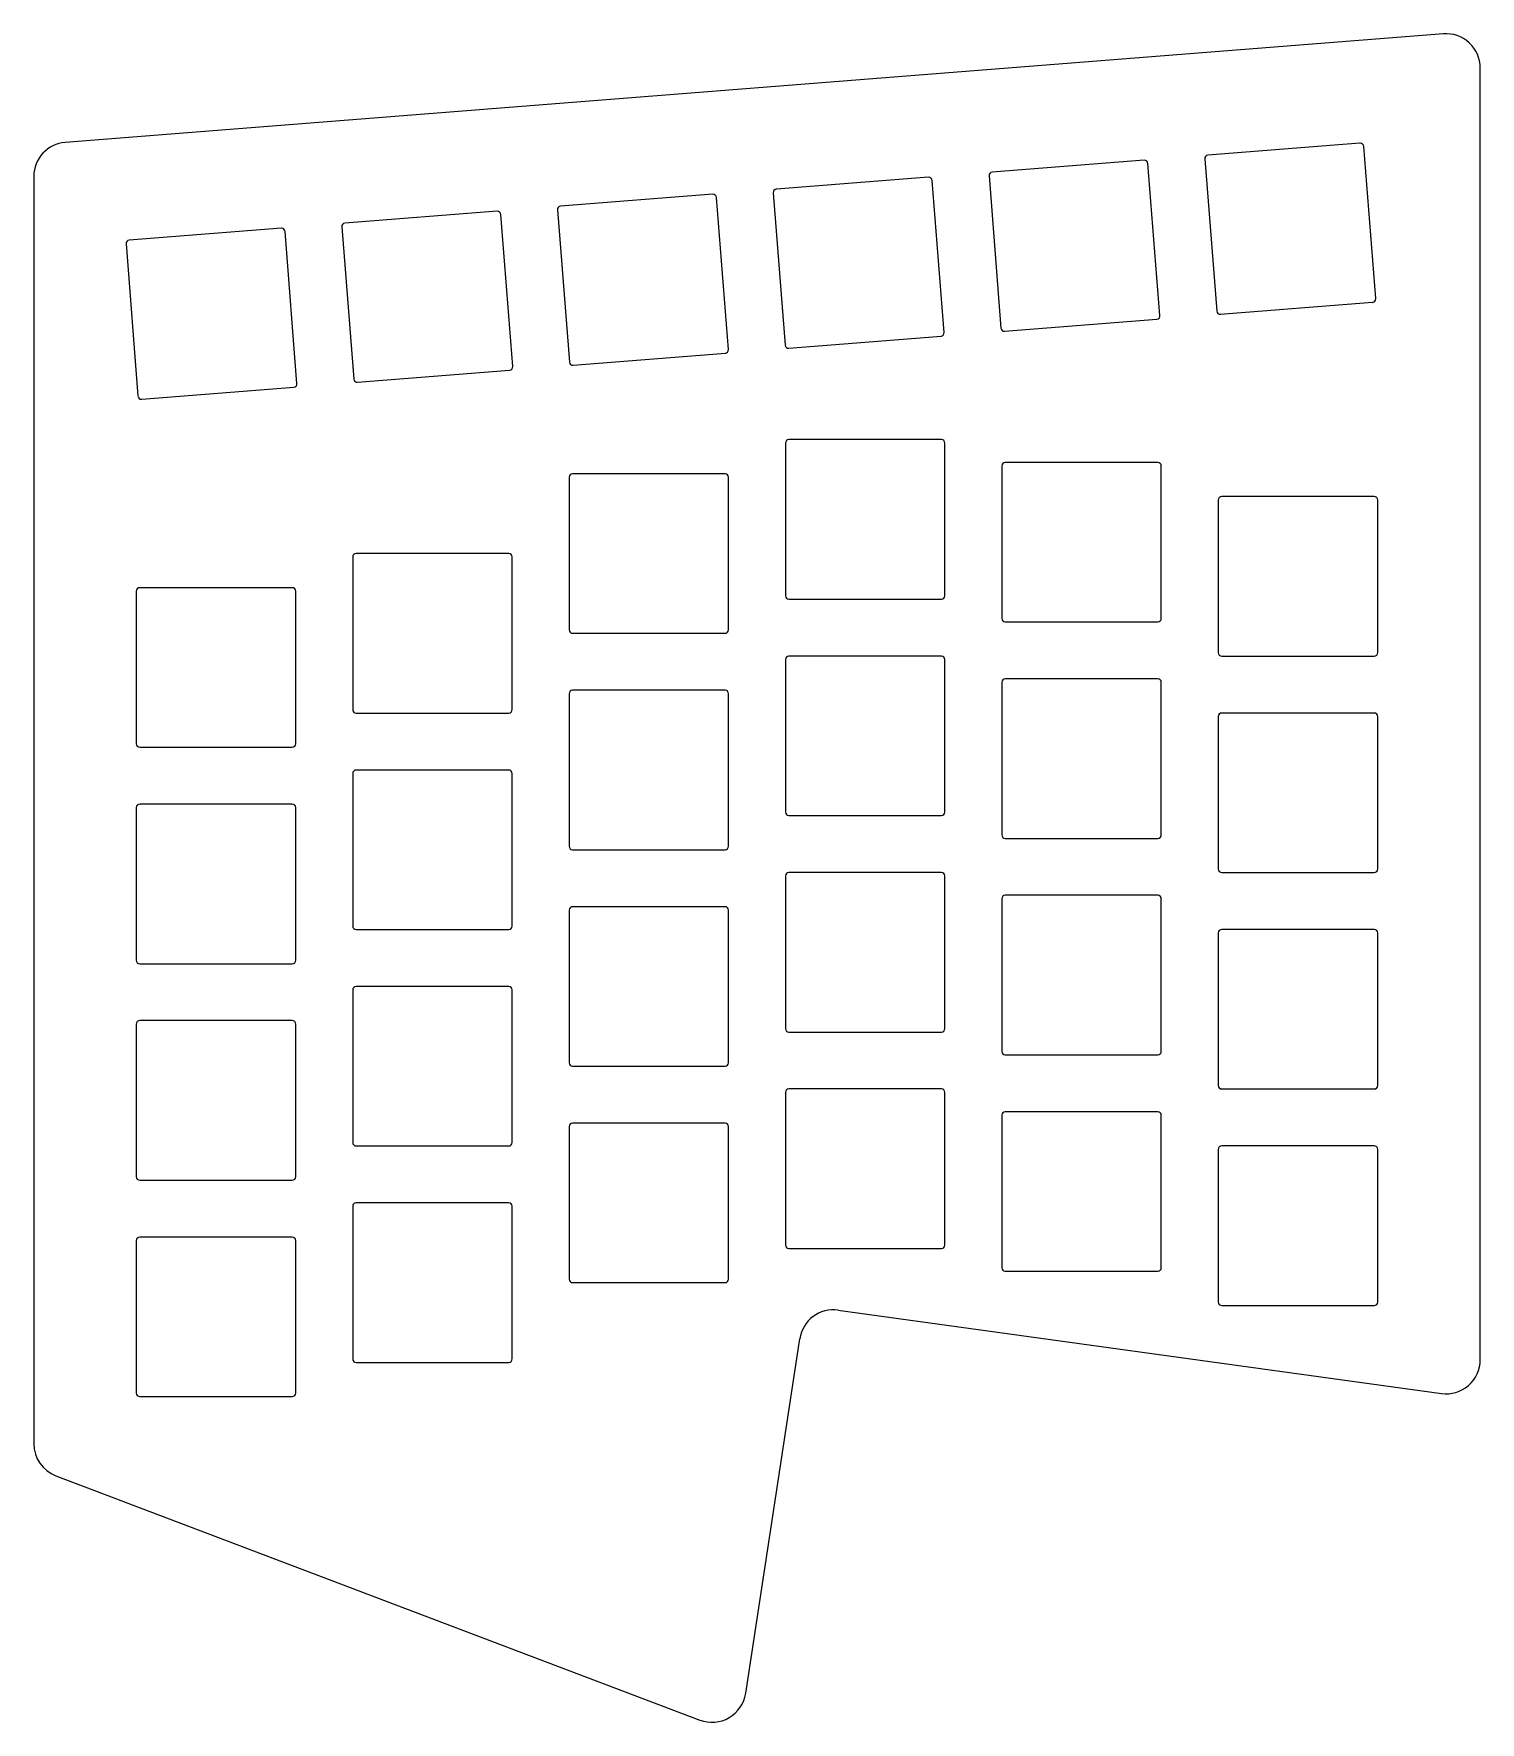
# Model space of a CAD drawing. Extents: x 26 to 153, y 6 to 155.
import ezdxf

# ---------------------------------------------------------------- set-up
doc = ezdxf.new("R2010")
doc.units = 0

msp = doc.modelspace()

# ---------------------------------------------------------------- linework, layer by layer
for p, q in [((149.76, 154.62), (28.76, 145.09)), ((153, 38.24), (153, 151.63)), ((142.44, 145.01), (129.08, 143.96)), ((143.82, 131.38), (142.77, 144.74)), ((123.5, 143.52), (110.14, 142.47)), ((124.87, 129.89), (123.82, 143.25)), ((128.81, 143.64), (129.86, 130.28)), ((26, 142.1), (26, 30.86)), ((104.56, 142.03), (91.2, 140.98)), ((105.93, 128.4), (104.88, 141.76)), ((109.87, 142.15), (110.92, 128.79)), ((85.62, 140.54), (72.26, 139.49)), ((86.99, 126.91), (85.94, 140.26)), ((90.93, 140.66), (91.98, 127.3)), ((66.68, 139.05), (53.32, 138)), ((68.05, 125.42), (67, 138.77)), ((71.98, 139.17), (73.04, 125.81)), ((47.74, 137.56), (34.38, 136.51)), ((49.11, 123.93), (48.06, 137.28)), ((53.04, 137.68), (54.09, 124.32)), ((34.1, 136.19), (35.15, 122.83)), ((130.18, 130), (143.54, 131.06)), ((111.24, 128.51), (124.6, 129.57)), ((92.3, 127.02), (105.66, 128.07)), ((73.36, 125.53), (86.72, 126.58)), ((54.42, 124.04), (67.77, 125.09)), ((35.48, 122.55), (48.83, 123.6)), ((92, 118.7), (92, 105.3)), ((105.7, 119), (92.3, 119)), ((106, 105.3), (106, 118.7)), ((73, 115.7), (73, 102.3)), ((86.7, 116), (73.3, 116)), ((87, 102.3), (87, 115.7)), ((111, 116.7), (111, 103.3)), ((124.7, 117), (111.3, 117)), ((125, 103.3), (125, 116.7)), ((130, 113.7), (130, 100.3)), ((143.7, 114), (130.3, 114)), ((144, 100.3), (144, 113.7)), ((54, 108.7), (54, 95.3)), ((67.7, 109), (54.3, 109)), ((68, 95.3), (68, 108.7)), ((35, 105.7), (35, 92.3)), ((48.7, 106), (35.3, 106)), ((49, 92.3), (49, 105.7)), ((92.3, 105), (105.7, 105)), ((111.3, 103), (124.7, 103)), ((73.3, 102), (86.7, 102)), ((92, 99.7), (92, 86.3)), ((105.7, 100), (92.3, 100)), ((106, 86.3), (106, 99.7)), ((130.3, 100), (143.7, 100)), ((124.7, 98), (111.3, 98)), ((73, 96.7), (73, 83.3)), ((86.7, 97), (73.3, 97)), ((87, 83.3), (87, 96.7)), ((111, 97.7), (111, 84.3)), ((125, 84.3), (125, 97.7)), ((54.3, 95), (67.7, 95)), ((143.7, 95), (130.3, 95)), ((130, 94.7), (130, 81.3)), ((144, 81.3), (144, 94.7)), ((35.3, 92), (48.7, 92)), ((54, 89.7), (54, 76.3)), ((67.7, 90), (54.3, 90)), ((68, 76.3), (68, 89.7)), ((35, 86.7), (35, 73.3)), ((48.7, 87), (35.3, 87)), ((49, 73.3), (49, 86.7)), ((92.3, 86), (105.7, 86)), ((73.3, 83), (86.7, 83)), ((111.3, 84), (124.7, 84)), ((92, 80.7), (92, 67.3)), ((105.7, 81), (92.3, 81)), ((106, 67.3), (106, 80.7)), ((130.3, 81), (143.7, 81)), ((111, 78.7), (111, 65.3)), ((124.7, 79), (111.3, 79)), ((125, 65.3), (125, 78.7)), ((73, 77.7), (73, 64.3)), ((86.7, 78), (73.3, 78)), ((87, 64.3), (87, 77.7)), ((54.3, 76), (67.7, 76)), ((130, 75.7), (130, 62.3)), ((143.7, 76), (130.3, 76)), ((144, 62.3), (144, 75.7)), ((35.3, 73), (48.7, 73)), ((54, 70.7), (54, 57.3)), ((67.7, 71), (54.3, 71)), ((68, 57.3), (68, 70.7)), ((35, 67.7), (35, 54.3)), ((48.7, 68), (35.3, 68)), ((49, 54.3), (49, 67.7)), ((92.3, 67), (105.7, 67)), ((73.3, 64), (86.7, 64)), ((111.3, 65), (124.7, 65)), ((92, 61.7), (92, 48.3)), ((105.7, 62), (92.3, 62)), ((106, 48.3), (106, 61.7)), ((130.3, 62), (143.7, 62)), ((111, 59.7), (111, 46.3)), ((124.7, 60), (111.3, 60)), ((125, 46.3), (125, 59.7)), ((73, 58.7), (73, 45.3)), ((86.7, 59), (73.3, 59)), ((87, 45.3), (87, 58.7)), ((54.3, 57), (67.7, 57)), ((130, 56.7), (130, 43.3)), ((143.7, 57), (130.3, 57)), ((144, 43.3), (144, 56.7)), ((35.3, 54), (48.7, 54)), ((67.7, 52), (54.3, 52)), ((54, 51.7), (54, 38.3)), ((68, 38.3), (68, 51.7)), ((48.7, 49), (35.3, 49)), ((35, 48.7), (35, 35.3)), ((49, 35.3), (49, 48.7)), ((92.3, 48), (105.7, 48)), ((111.3, 46), (124.7, 46)), ((73.3, 45), (86.7, 45)), ((130.3, 43), (143.7, 43)), ((96.63, 42.59), (149.59, 35.27)), ((88.51, 8.96), (93.25, 40.08)), ((54.3, 38), (67.7, 38)), ((35.3, 35), (48.7, 35)), ((27.94, 28.05), (84.48, 6.61))]:
    msp.add_line(p, q)
for centre, radius, start, end in [((150, 151.63), 3, 0, 94.4999), ((29, 142.1), 3, 94.4999, 180), ((129.11, 143.66), 0.3, 94.4982, 184.4982), ((142.47, 144.71), 0.3, 4.4982, 94.4982), ((110.17, 142.17), 0.3, 94.4982, 184.4982), ((123.52, 143.22), 0.3, 4.4982, 94.4982), ((91.22, 140.68), 0.3, 94.4982, 184.4982), ((104.58, 141.73), 0.3, 4.4982, 94.4982), ((72.28, 139.19), 0.3, 94.4982, 184.4982), ((85.64, 140.24), 0.3, 4.4982, 94.4982), ((53.34, 137.7), 0.3, 94.4982, 184.4982), ((66.7, 138.75), 0.3, 4.4982, 94.4982), ((34.4, 136.21), 0.3, 94.4982, 184.4982), ((47.76, 137.26), 0.3, 4.4982, 94.4982), ((143.52, 131.35), 0.3, 274.4982, 4.4982), ((124.58, 129.86), 0.3, 274.4982, 4.4982), ((130.16, 130.3), 0.3, 184.4982, 274.4982), ((105.63, 128.37), 0.3, 274.4982, 4.4982), ((111.22, 128.81), 0.3, 184.4982, 274.4982), ((86.69, 126.88), 0.3, 274.4982, 4.4982), ((92.28, 127.32), 0.3, 184.4982, 274.4982), ((67.75, 125.39), 0.3, 274.4982, 4.4982), ((73.33, 125.83), 0.3, 184.4982, 274.4982), ((48.81, 123.9), 0.3, 274.4982, 4.4982), ((54.39, 124.34), 0.3, 184.4982, 274.4982), ((35.45, 122.85), 0.3, 184.4982, 274.4982), ((92.3, 118.7), 0.3, 90, 180), ((105.7, 118.7), 0.3, 0, 90), ((73.3, 115.7), 0.3, 90, 180), ((86.7, 115.7), 0.3, 0, 90), ((111.3, 116.7), 0.3, 90, 180), ((124.7, 116.7), 0.3, 0, 90), ((130.3, 113.7), 0.3, 90, 180), ((143.7, 113.7), 0.3, 0, 90), ((54.3, 108.7), 0.3, 90, 180), ((67.7, 108.7), 0.3, 0, 90), ((35.3, 105.7), 0.3, 90, 180), ((48.7, 105.7), 0.3, 0, 90), ((92.3, 105.3), 0.3, 180, 270), ((105.7, 105.3), 0.3, 270, 0), ((73.3, 102.3), 0.3, 180, 270), ((86.7, 102.3), 0.3, 270, 0), ((111.3, 103.3), 0.3, 180, 270), ((124.7, 103.3), 0.3, 270, 0), ((92.3, 99.7), 0.3, 90, 180), ((105.7, 99.7), 0.3, 0, 90), ((130.3, 100.3), 0.3, 180, 270), ((143.7, 100.3), 0.3, 270, 0), ((111.3, 97.7), 0.3, 90, 180), ((124.7, 97.7), 0.3, 0, 90), ((73.3, 96.7), 0.3, 90, 180), ((86.7, 96.7), 0.3, 0, 90), ((54.3, 95.3), 0.3, 180, 270), ((67.7, 95.3), 0.3, 270, 0), ((130.3, 94.7), 0.3, 90, 180), ((143.7, 94.7), 0.3, 0, 90), ((35.3, 92.3), 0.3, 180, 270), ((48.7, 92.3), 0.3, 270, 0), ((54.3, 89.7), 0.3, 90, 180), ((67.7, 89.7), 0.3, 0, 90), ((35.3, 86.7), 0.3, 90, 180), ((48.7, 86.7), 0.3, 0, 90), ((92.3, 86.3), 0.3, 180, 270), ((105.7, 86.3), 0.3, 270, 0), ((73.3, 83.3), 0.3, 180, 270), ((86.7, 83.3), 0.3, 270, 0), ((111.3, 84.3), 0.3, 180, 270), ((124.7, 84.3), 0.3, 270, 0), ((92.3, 80.7), 0.3, 90, 180), ((105.7, 80.7), 0.3, 0, 90), ((130.3, 81.3), 0.3, 180, 270), ((143.7, 81.3), 0.3, 270, 0), ((111.3, 78.7), 0.3, 90, 180), ((124.7, 78.7), 0.3, 0, 90), ((73.3, 77.7), 0.3, 90, 180), ((86.7, 77.7), 0.3, 0, 90), ((54.3, 76.3), 0.3, 180, 270), ((67.7, 76.3), 0.3, 270, 0), ((130.3, 75.7), 0.3, 90, 180), ((143.7, 75.7), 0.3, 0, 90), ((35.3, 73.3), 0.3, 180, 270), ((48.7, 73.3), 0.3, 270, 0), ((54.3, 70.7), 0.3, 90, 180), ((67.7, 70.7), 0.3, 0, 90), ((35.3, 67.7), 0.3, 90, 180), ((48.7, 67.7), 0.3, 0, 90), ((92.3, 67.3), 0.3, 180, 270), ((105.7, 67.3), 0.3, 270, 0), ((111.3, 65.3), 0.3, 180, 270), ((124.7, 65.3), 0.3, 270, 0), ((73.3, 64.3), 0.3, 180, 270), ((86.7, 64.3), 0.3, 270, 0), ((130.3, 62.3), 0.3, 180, 270), ((143.7, 62.3), 0.3, 270, 0), ((92.3, 61.7), 0.3, 90, 180), ((105.7, 61.7), 0.3, 0, 90), ((111.3, 59.7), 0.3, 90, 180), ((124.7, 59.7), 0.3, 0, 90), ((73.3, 58.7), 0.3, 90, 180), ((86.7, 58.7), 0.3, 0, 90), ((54.3, 57.3), 0.3, 180, 270), ((67.7, 57.3), 0.3, 270, 0), ((130.3, 56.7), 0.3, 90, 180), ((143.7, 56.7), 0.3, 0, 90), ((35.3, 54.3), 0.3, 180, 270), ((48.7, 54.3), 0.3, 270, 0), ((54.3, 51.7), 0.3, 90, 180), ((67.7, 51.7), 0.3, 0, 90), ((35.3, 48.7), 0.3, 90, 180), ((48.7, 48.7), 0.3, 0, 90), ((92.3, 48.3), 0.3, 180, 270), ((105.7, 48.3), 0.3, 270, 0), ((111.3, 46.3), 0.3, 180, 270), ((124.7, 46.3), 0.3, 270, 0), ((73.3, 45.3), 0.3, 180, 270), ((86.7, 45.3), 0.3, 270, 0), ((130.3, 43.3), 0.3, 180, 270), ((143.7, 43.3), 0.3, 270, 0), ((96.22, 39.62), 3, 82.1271, 171.3309), ((54.3, 38.3), 0.3, 180, 270), ((67.7, 38.3), 0.3, 270, 0), ((150, 38.24), 3, 262.1271, 0), ((35.3, 35.3), 0.3, 180, 270), ((48.7, 35.3), 0.3, 270, 0), ((29, 30.86), 3, 180, 249.2331), ((85.54, 9.41), 3, 249.2331, 351.3309)]:
    msp.add_arc(centre, radius, start, end)

doc.saveas('drawing.dxf')
